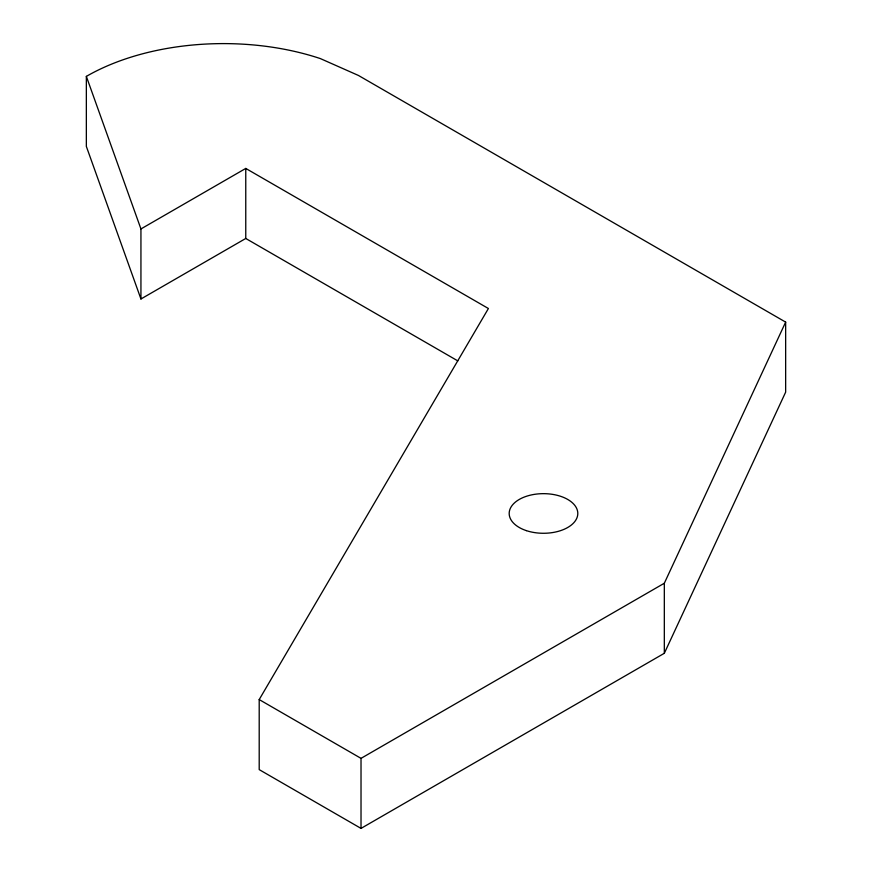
<?xml version="1.0" encoding="UTF-8"?>
<svg xmlns="http://www.w3.org/2000/svg" width="872" height="872" viewBox="0 0 872 872"><rect width="100%" height="100%" fill="white"/><g stroke="black" fill="none" stroke-linecap="round" stroke-linejoin="round"><path stroke-width="1.31" d="M140.937 298.987L140.937 228.944L245.762 168.427L488.407 308.514L259.202 699.573L259.202 769.616L361.019 828.4L664.322 653.292L664.322 583.237L785.65 322.106L358.425 75.45L320.384 58.598A193.878 111.932 0 0 0 86.35 76.387L86.35 146.431L140.937 298.987L245.762 238.47L457.789 360.877M664.322 653.292L785.65 392.149L785.65 322.106M259.202 699.573L361.019 758.357L664.322 583.237M86.35 76.387L140.937 228.944M361.019 758.357L361.019 828.4M245.762 168.427L245.762 238.47M526.328 530.623A34.313 19.816 0 0 0 577.798 513.466A34.313 19.816 0 0 0 526.328 496.31A34.313 19.816 0 0 0 526.328 530.623"/></g></svg>
